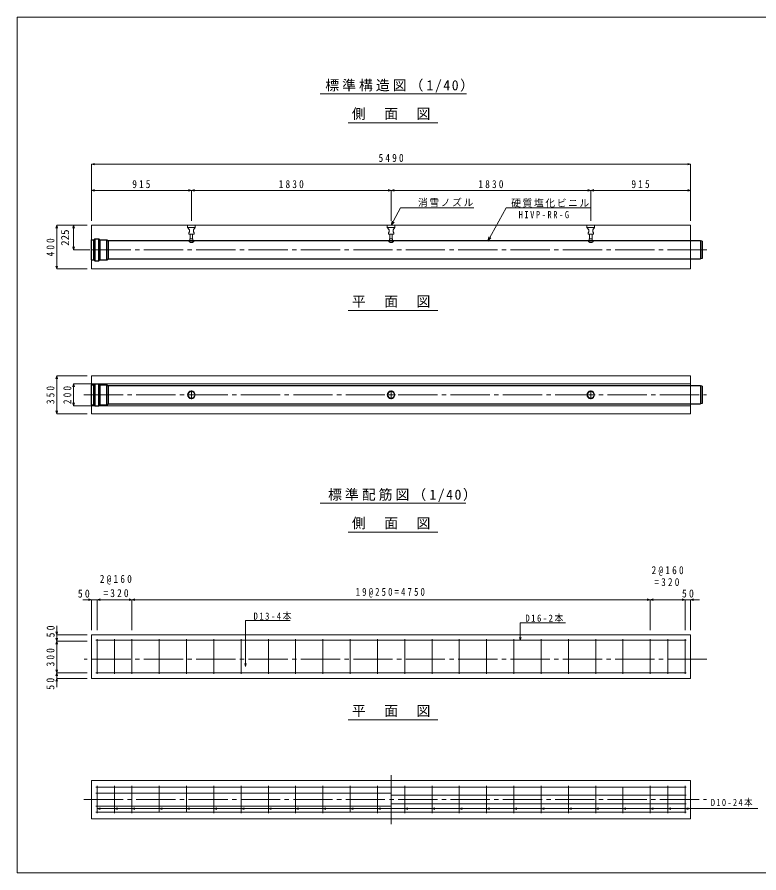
# Model space of a CAD drawing. Units: millimetres on the paper, enlarged 15 times, with parts at other scales. Extents: x -2100 to 2100, y -1470 to 1470.
# Drawn here: x -2100 to 449, y -1470 to 1470 of the extents above; entities that cross this region are included whole.
import ezdxf
from ezdxf.enums import TextEntityAlignment as Align

# ---------------------------------------------------------------- set-up
doc = ezdxf.new("R2010")
doc.units = ezdxf.units.MM
doc.header["$LTSCALE"] = 15
for name, pattern in [('CHAIN', [18.5, 12, -1.5, 3.5, -1.5]), ('CHAIN1', [8, 5, -1, 1, -1]), ('CHAIN2', [12, 9, -1, 1, -1])]:
    doc.linetypes.add(name, pattern=pattern)
for name, color, linetype, lineweight in [('0-0_図面枠', 7, 'Continuous', 18), ('1-0', 3, 'Continuous', 18), ('1-1_製品図', 3, 'Continuous', 18), ('1-3_鉄筋', 4, 'Continuous', 18), ('1-4_ノズル', 7, 'Continuous', 18), ('1-6_寸法', 4, 'Continuous', 18), ('1-A', 7, 'Continuous', 18), ('1-B', 7, 'Continuous', 18)]:
    doc.layers.add(name, color=color, linetype=linetype, lineweight=lineweight)
doc.layers.add('1-2_パイプ', color=4, linetype='Continuous')
doc.styles.add('ＭＳ ゴシック', font='')
doc.styles.get('ＭＳ ゴシック').set_extended_font_data('MS Gothic')

msp = doc.modelspace()

# ---------------------------------------------------------------- linework, layer by layer
at = {"layer": '0-0_図面枠', "color": 5}
msp.add_lwpolyline([(2100, 1470), (-2100, 1470), (-2100, -1470), (2100, -1470)], dxfattribs=at)
at = {"layer": '1-0'}
for p, q in [((-1058.13, 1206.28), (-555.9, 1206.28)), ((-961.77, 1107), (-654.49, 1107)), ((-961.77, 1107), (-654.49, 1107)), ((-961.77, 462.35), (-654.49, 462.35)), ((-1058.13, -200.13), (-558.13, -200.13)), ((-961.77, -299.4), (-654.49, -299.4))]:
    msp.add_line(p, q, dxfattribs=at)
at = {"layer": '1-1_製品図'}
for p, q in [((-1843.95, 754.72), (214.8, 754.72)), ((-1843.95, 754.72), (-1843.95, 604.72)), ((214.8, 604.72), (214.8, 754.72)), ((-1843.95, 604.72), (214.8, 604.72)), ((-1843.95, 238.01), (214.8, 238.01)), ((-1843.95, 238.01), (-1843.95, 106.76)), ((-1843.95, 209.88), (214.8, 209.88)), ((-1843.95, 134.88), (214.8, 134.88)), ((-1843.95, -651.69), (214.8, -651.69)), ((-1843.95, -651.69), (-1843.95, -801.69)), ((214.8, -801.69), (214.8, -651.69)), ((-1843.95, -801.69), (214.8, -801.69)), ((-961.77, -944.06), (-654.49, -944.06)), ((-1843.95, -1152.61), (214.8, -1152.61)), ((-1843.95, -1152.61), (-1843.95, -1283.86))]:
    msp.add_line(p, q, dxfattribs=at)
at = {"layer": '1-1_製品図', "color": 7, "linetype": 'CHAIN2'}
for p, q in [((270.54, 670.34), (-1869.8, 670.34)), ((-1870.63, 172.38), (269.72, 172.38)), ((270.54, -736.06), (-1869.8, -736.06)), ((-1870.63, -1218.23), (269.72, -1218.23))]:
    msp.add_line(p, q, dxfattribs=at)
at = {"layer": '1-1_製品図'}
for points in [[(-1843.95, 106.76), (214.8, 106.76), (214.8, 238.01)], [(-1843.95, -1283.86), (214.8, -1283.86), (214.8, -1152.61)]]:
    msp.add_lwpolyline(points, dxfattribs=at)
at = {"layer": '1-2_パイプ'}
for p, q in [((-1832.98, 708.41), (-1832.98, 632.28)), ((-1819.47, 632.28), (-1819.47, 708.41)), ((-1845.82, 704.81), (-1845.82, 635.88)), ((-1836.58, 635.88), (-1836.58, 704.81)), ((-1815.87, 704.81), (-1791.45, 704.81)), ((-1815.87, 704.81), (-1815.87, 635.88)), ((-1791.45, 704.81), (-1785.34, 701.28)), ((-1791.45, 635.88), (-1791.45, 704.81)), ((248.93, 701.28), (-1785.34, 701.28)), ((-1785.34, 639.41), (-1785.34, 701.28)), ((254.18, 699.87), (254.18, 640.81)), ((-1815.87, 635.88), (-1791.45, 635.88)), ((-1791.45, 635.88), (-1785.34, 639.41)), ((-1785.34, 639.41), (248.93, 639.41)), ((254.18, 640.81), (248.93, 639.41)), ((-1845.82, 206.85), (-1845.82, 137.92)), ((-1836.58, 137.92), (-1836.58, 206.85)), ((-1832.98, 210.45), (-1832.98, 134.32)), ((-1819.47, 134.32), (-1819.47, 210.45)), ((-1815.87, 206.85), (-1791.45, 206.85)), ((-1815.87, 206.85), (-1815.87, 137.92)), ((-1791.45, 206.85), (-1785.34, 203.32)), ((-1791.45, 137.92), (-1791.45, 206.85)), ((248.93, 203.32), (-1785.34, 203.32)), ((-1785.34, 141.45), (-1785.34, 203.32)), ((254.18, 201.91), (254.18, 142.85)), ((-1815.87, 137.92), (-1791.45, 137.92)), ((-1791.45, 137.92), (-1785.34, 141.45)), ((-1785.34, 141.45), (248.93, 141.45)), ((254.18, 142.85), (248.93, 141.45))]:
    msp.add_line(p, q, dxfattribs=at)
for points in [[(-1845.82, 704.81), (-1836.58, 704.81), (-1832.98, 708.41)], [(-1832.98, 708.41), (-1819.47, 708.41), (-1815.87, 704.81)], [(254.18, 699.87), (248.93, 701.28), (248.93, 639.41)], [(-1845.82, 635.88), (-1836.58, 635.88), (-1832.98, 632.28)], [(-1832.98, 632.28), (-1819.47, 632.28), (-1815.87, 635.88)], [(-1845.82, 206.85), (-1836.58, 206.85), (-1832.98, 210.45)], [(-1832.98, 210.45), (-1819.47, 210.45), (-1815.87, 206.85)], [(254.18, 201.91), (248.93, 203.32), (248.93, 141.45)], [(-1845.82, 137.92), (-1836.58, 137.92), (-1832.98, 134.32)], [(-1832.98, 134.32), (-1819.47, 134.32), (-1815.87, 137.92)]]:
    msp.add_lwpolyline(points, dxfattribs=at)
at = {"layer": '1-3_鉄筋'}
for p, q in [((-1843.95, 874.72), (-1833.81, 877.44)), ((-1843.95, 874.72), (-1588.01, 874.72)), ((-1843.95, 874.72), (-1833.81, 872)), ((-1500.82, 874.72), (-1510.97, 877.44)), ((-1500.82, 874.72), (-1510.97, 872)), ((-1500.82, 874.72), (-1490.68, 877.44)), ((-1500.82, 874.72), (-1490.68, 872)), ((-1500.82, 874.72), (-1500.82, 769.72)), ((-814.57, 874.72), (-824.72, 877.44)), ((-814.57, 874.72), (-824.72, 872)), ((-814.57, 874.72), (-804.43, 877.44)), ((-814.57, 874.72), (-804.43, 872)), ((-814.57, 874.72), (-814.57, 769.72)), ((-128.32, 874.72), (-138.47, 877.44)), ((-128.32, 874.72), (-138.47, 872)), ((-128.32, 874.72), (-118.18, 877.44)), ((-128.32, 874.72), (-118.18, 872)), ((-128.32, 874.72), (-128.32, 769.72)), ((214.8, 874.72), (204.66, 872)), ((-1963.95, 754.72), (-1966.67, 744.58)), ((-1963.95, 754.72), (-1961.23, 744.58)), ((-1963.95, 604.72), (-1963.95, 754.72)), ((-1963.95, 754.72), (-1858.95, 754.72)), ((-1905.84, 754.72), (-1908.56, 744.58)), ((-1905.84, 754.72), (-1903.13, 744.58)), ((-1905.84, 670.34), (-1905.84, 754.72)), ((-1905.84, 670.34), (-1908.56, 680.48)), ((-1905.84, 670.34), (-1903.13, 680.48)), ((-1905.84, 670.34), (-1849.5, 670.34)), ((-1963.95, 604.72), (-1966.67, 614.86)), ((-1963.95, 604.72), (-1961.23, 614.86)), ((-1963.95, 604.72), (-1858.95, 604.72)), ((-1963.95, -651.69), (-1966.67, -641.55)), ((-1963.95, -651.69), (-1963.95, -621.69)), ((-1963.95, -651.69), (-1961.23, -641.55)), ((-1963.95, -674.19), (-1963.95, -644.19)), ((-1963.95, -674.19), (-1966.67, -664.05)), ((-1963.95, -674.19), (-1966.67, -684.33)), ((-1963.95, -674.19), (-1963.95, -651.69)), ((-1963.95, -651.69), (-1858.95, -651.69)), ((-1963.95, -674.19), (-1858.95, -674.19)), ((-1963.95, -674.19), (-1963.95, -704.19)), ((-1963.95, -674.19), (-1961.23, -684.33)), ((-1963.95, -782.94), (-1963.95, -730.44)), ((-1963.95, -782.94), (-1966.67, -772.8)), ((-1963.95, -782.94), (-1966.67, -793.08)), ((-1963.95, -782.94), (-1961.23, -772.8)), ((-1963.95, -782.94), (-1858.95, -782.94)), ((-1963.95, -782.94), (-1961.23, -793.08)), ((-1963.95, -801.69), (-1966.67, -811.83)), ((-1963.95, -801.69), (-1963.95, -831.69)), ((-1963.95, -801.69), (-1961.23, -811.83)), ((-1963.95, -801.69), (-1858.95, -801.69))]:
    msp.add_line(p, q, dxfattribs=at)
at = {"layer": '1-3_鉄筋', "color": 2}
for p, q in [((-1828.95, -670.44), (199.8, -670.44)), ((-1825.2, -786.69), (-1825.2, -666.69)), ((-1765.2, -666.69), (-1765.2, -786.69)), ((-1705.2, -666.69), (-1705.2, -786.69)), ((-1611.45, -666.69), (-1611.45, -786.69)), ((-1517.7, -666.69), (-1517.7, -786.69)), ((-1423.95, -666.69), (-1423.95, -786.69)), ((-1330.2, -666.69), (-1330.2, -786.69)), ((-1236.45, -666.69), (-1236.45, -786.69)), ((-1142.7, -666.69), (-1142.7, -786.69)), ((-1048.95, -666.69), (-1048.95, -786.69)), ((-955.2, -666.69), (-955.2, -786.69)), ((-861.45, -666.69), (-861.45, -786.69)), ((-767.7, -666.69), (-767.7, -786.69)), ((-673.95, -666.69), (-673.95, -786.69)), ((-580.2, -666.69), (-580.2, -786.69)), ((-486.45, -666.69), (-486.45, -786.69)), ((-392.7, -666.69), (-392.7, -786.69)), ((-298.95, -666.69), (-298.95, -786.69)), ((-205.2, -666.69), (-205.2, -786.69)), ((-111.45, -666.69), (-111.45, -786.69)), ((-17.7, -666.69), (-17.7, -786.69)), ((76.05, -666.69), (76.05, -786.69)), ((136.05, -666.69), (136.05, -786.69)), ((196.05, -786.69), (196.05, -666.69)), ((-1828.95, -782.94), (199.8, -782.94)), ((-1828.95, -1175.11), (199.8, -1175.11)), ((-1825.2, -1265.11), (-1825.2, -1171.36)), ((-1765.2, -1171.36), (-1765.2, -1265.11)), ((-1705.2, -1171.36), (-1705.2, -1265.11)), ((-1611.45, -1171.36), (-1611.45, -1259.48)), ((-1517.7, -1171.36), (-1517.7, -1259.48)), ((-1423.95, -1171.36), (-1423.95, -1265.11)), ((-1330.2, -1171.36), (-1330.2, -1265.11)), ((-1236.45, -1171.36), (-1236.45, -1265.11)), ((-1142.7, -1171.36), (-1142.7, -1265.11)), ((-1048.95, -1171.36), (-1048.95, -1265.11)), ((-955.2, -1171.36), (-955.2, -1259.48)), ((-861.45, -1171.36), (-861.45, -1265.11)), ((-767.7, -1171.36), (-767.7, -1265.11)), ((-673.95, -1171.36), (-673.95, -1265.11)), ((-580.2, -1171.36), (-580.2, -1265.11)), ((-486.45, -1171.36), (-486.45, -1265.11)), ((-392.7, -1171.36), (-392.7, -1265.11)), ((-298.95, -1171.36), (-298.95, -1265.11)), ((-205.2, -1171.36), (-205.2, -1265.11)), ((-111.45, -1171.36), (-111.45, -1265.11)), ((-17.7, -1175.11), (-17.7, -1265.11)), ((76.05, -1171.36), (76.05, -1265.11)), ((136.05, -1171.36), (136.05, -1265.11)), ((196.05, -1265.11), (196.05, -1171.36)), ((-1828.95, -1195.73), (-814.57, -1195.73)), ((-814.57, -1203.23), (199.8, -1203.23)), ((-814.57, -1233.23), (199.8, -1233.23)), ((-1828.95, -1240.73), (-814.57, -1240.73)), ((-1828.95, -1261.36), (199.8, -1261.36))]:
    msp.add_line(p, q, dxfattribs=at)
at = {"layer": '1-3_鉄筋', "color": 7, "linetype": 'CHAIN'}
msp.add_line((-814.57, -1133.86), (-814.57, -1302.61), dxfattribs=at)
at = {"layer": '1-3_鉄筋'}
for points in [[(-1588.01, 874.72), (-1072.39, 874.72), (-556.76, 874.72), (-41.14, 874.72), (214.8, 874.72), (204.66, 877.44)], [(-1963.95, -760.44), (-1963.95, -674.19), (-1961.23, -664.05)], [(-1963.95, -805.44), (-1963.95, -782.94), (-1963.95, -812.94)]]:
    msp.add_lwpolyline(points, dxfattribs=at)
at = {"layer": '1-4_ノズル'}
for p, q in [((-1513.95, 747.22), (-1507.39, 739.72)), ((-1507.39, 732.22), (-1507.39, 739.72)), ((-1494.26, 739.72), (-1487.7, 747.22)), ((-1494.26, 732.22), (-1494.26, 739.72)), ((-1487.7, 747.22), (-1487.7, 754.72)), ((-827.7, 747.22), (-821.14, 739.72)), ((-821.14, 732.22), (-821.14, 739.72)), ((-808.01, 739.72), (-801.45, 747.22)), ((-808.01, 732.22), (-808.01, 739.72)), ((-801.45, 747.22), (-801.45, 754.72)), ((-141.45, 747.22), (-134.89, 739.72)), ((-134.89, 732.22), (-134.89, 739.72)), ((-121.76, 739.72), (-115.2, 747.22)), ((-121.76, 732.22), (-121.76, 739.72)), ((-115.2, 747.22), (-115.2, 754.72)), ((-1507.39, 732.22), (-1510.2, 728.47)), ((-1506.07, 708.78), (-1495.57, 708.78)), ((-1506.07, 708.78), (-1506.07, 702.41)), ((-1504.95, 708.78), (-1504.95, 724.72)), ((-1496.7, 724.72), (-1496.7, 708.78)), ((-1495.57, 708.78), (-1495.57, 702.41)), ((-1494.26, 732.22), (-1491.45, 728.47)), ((-1491.45, 724.72), (-1491.45, 728.47)), ((-821.14, 732.22), (-823.95, 728.47)), ((-819.82, 708.78), (-819.82, 702.41)), ((-818.7, 708.78), (-818.7, 724.72)), ((-810.45, 724.72), (-810.45, 708.78)), ((-808.01, 732.22), (-805.2, 728.47)), ((-805.2, 724.72), (-805.2, 728.47)), ((-134.89, 732.22), (-137.7, 728.47)), ((-133.57, 708.78), (-133.57, 702.41)), ((-132.45, 708.78), (-132.45, 724.72)), ((-124.2, 724.72), (-124.2, 708.78)), ((-121.76, 732.22), (-118.95, 728.47)), ((-118.95, 724.72), (-118.95, 728.47)), ((-1509.82, 702.41), (-1509.82, 701.28)), ((-1509.82, 702.41), (-1506.07, 702.41)), ((-1504.57, 695.66), (-1497.07, 695.66)), ((-1495.57, 702.41), (-1491.82, 702.41)), ((-1491.82, 702.41), (-1491.82, 701.28)), ((-823.57, 702.41), (-823.57, 701.28)), ((-823.57, 702.41), (-819.82, 702.41)), ((-818.32, 695.66), (-810.82, 695.66)), ((-809.32, 702.41), (-805.57, 702.41)), ((-805.57, 702.41), (-805.57, 701.28)), ((-137.32, 702.41), (-137.32, 701.28)), ((-137.32, 702.41), (-133.57, 702.41)), ((-132.07, 695.66), (-124.57, 695.66)), ((-123.07, 702.41), (-119.32, 702.41)), ((-119.32, 702.41), (-119.32, 701.28)), ((-1611.45, -1249.17), (-1601.31, -1246.45)), ((-1611.45, -1249.17), (-1601.31, -1251.89))]:
    msp.add_line(p, q, dxfattribs=at)
at = {"layer": '1-4_ノズル', "color": 4, "linetype": 'CHAIN1'}
for p, q in [((-1500.82, 157.38), (-1500.82, 187.38)), ((-814.57, 157.38), (-814.57, 187.38)), ((-128.32, 157.38), (-128.32, 187.38)), ((-1515.82, 172.38), (-1485.82, 172.38)), ((-829.57, 172.38), (-799.57, 172.38)), ((-143.32, 172.38), (-113.32, 172.38))]:
    msp.add_line(p, q, dxfattribs=at)
at = {"layer": '1-4_ノズル'}
for points in [[(-1487.7, 747.22), (-1513.95, 747.22), (-1513.95, 754.72)], [(-801.45, 747.22), (-827.7, 747.22), (-827.7, 754.72)], [(-115.2, 747.22), (-141.45, 747.22), (-141.45, 754.72)], [(-1491.45, 724.72), (-1510.2, 724.72), (-1510.2, 728.47)], [(-805.2, 724.72), (-823.95, 724.72), (-823.95, 728.47)], [(-819.82, 708.78), (-809.32, 708.78), (-809.32, 702.41)], [(-118.95, 724.72), (-137.7, 724.72), (-137.7, 728.47)], [(-133.57, 708.78), (-123.07, 708.78), (-123.07, 702.41)]]:
    msp.add_lwpolyline(points, dxfattribs=at)
for centre, radius in [((-1500.82, 172.38), 13.12), ((-1500.82, 172.38), 11.06), ((-814.57, 172.38), 13.12), ((-814.57, 172.38), 11.06), ((-128.32, 172.38), 13.12), ((-128.32, 172.38), 11.06)]:
    msp.add_circle(centre, radius, dxfattribs=at)
for centre, radius, start, end in [((-1500.82, 707.04), 10.12, 207.26604, 332.73396), ((-1500.82, 704.42), 9.53, 199.21912, 246.83101), ((-1500.82, 711.06), 10.12, 238.76707, 301.23293), ((-1500.82, 704.42), 9.53, 293.16899, 340.78088), ((-814.57, 707.04), 10.12, 207.26604, 332.73396), ((-814.57, 704.42), 9.53, 199.21912, 246.83101), ((-814.57, 711.06), 10.12, 238.76707, 301.23293), ((-814.57, 704.42), 9.53, 293.16899, 340.78088), ((-128.32, 707.04), 10.12, 207.26604, 332.73396), ((-128.32, 704.42), 9.53, 199.21912, 246.83101), ((-128.32, 711.06), 10.12, 238.76707, 301.23293), ((-128.32, 704.42), 9.53, 293.16899, 340.78088)]:
    msp.add_arc(centre, radius, start, end, dxfattribs=at)
at = {"layer": '1-6_寸法'}
for p, q in [((-1843.95, 964.72), (-1833.81, 967.44)), ((-1843.95, 964.72), (214.8, 964.72)), ((-1843.95, 964.72), (-1833.81, 962)), ((-1843.95, 964.72), (-1843.95, 874.72)), ((214.8, 964.72), (204.66, 967.44)), ((214.8, 964.72), (204.66, 962)), ((214.8, 964.72), (214.8, 874.72)), ((-1843.95, 874.72), (-1843.95, 769.72)), ((214.8, 874.72), (214.8, 769.72)), ((-1963.95, 238.01), (-1966.67, 227.87)), ((-1963.95, 106.76), (-1963.95, 238.01)), ((-1963.95, 238.01), (-1961.23, 227.87)), ((-1963.95, 238.01), (-1858.95, 238.01)), ((-1905.84, 209.88), (-1908.56, 199.74)), ((-1905.84, 134.88), (-1905.84, 209.88)), ((-1905.84, 209.88), (-1903.13, 199.74)), ((-1905.84, 209.88), (-1846.27, 209.88)), ((-1905.84, 134.88), (-1908.56, 145.03)), ((-1905.84, 134.88), (-1903.13, 145.03)), ((-1905.84, 134.88), (-1846.27, 134.88)), ((-1963.95, 106.76), (-1966.67, 116.9)), ((-1963.95, 106.76), (-1961.23, 116.9)), ((-1963.95, 106.76), (-1858.95, 106.76)), ((-1843.95, -531.69), (-1854.09, -528.97)), ((-1825.2, -531.69), (-1815.06, -528.97)), ((-1825.2, -531.69), (-1815.06, -528.97)), ((-1705.2, -531.69), (-1715.34, -528.97)), ((-1705.2, -531.69), (-1695.06, -528.97)), ((76.05, -531.69), (65.91, -528.97)), ((76.05, -531.69), (86.19, -528.97)), ((196.05, -531.69), (185.91, -528.97)), ((196.05, -531.69), (185.91, -528.97)), ((214.8, -531.69), (224.94, -528.97)), ((-1843.95, -531.69), (-1873.95, -531.69)), ((-1843.95, -531.69), (-1854.09, -534.41)), ((-1843.95, -531.69), (-1825.2, -531.69)), ((-1843.95, -531.69), (-1843.95, -636.69)), ((-1825.2, -531.69), (-1795.2, -531.69)), ((-1825.2, -531.69), (-1815.06, -534.41)), ((-1825.2, -531.69), (-1825.2, -636.69)), ((-1825.2, -531.69), (-1705.2, -531.69)), ((-1825.2, -531.69), (-1815.06, -534.41)), ((-1705.2, -531.69), (-1715.34, -534.41)), ((-1705.2, -531.69), (-1705.2, -636.69)), ((-1705.2, -531.69), (76.05, -531.69)), ((-1705.2, -531.69), (-1695.06, -534.41)), ((76.05, -531.69), (65.91, -534.41)), ((76.05, -531.69), (76.05, -636.69)), ((76.05, -531.69), (196.05, -531.69)), ((76.05, -531.69), (86.19, -534.41)), ((196.05, -531.69), (166.05, -531.69)), ((196.05, -531.69), (185.91, -534.41)), ((196.05, -531.69), (185.91, -534.41)), ((196.05, -531.69), (196.05, -636.69)), ((196.05, -531.69), (214.8, -531.69)), ((214.8, -531.69), (244.8, -531.69)), ((214.8, -531.69), (224.94, -534.41)), ((214.8, -531.69), (214.8, -636.69))]:
    msp.add_line(p, q, dxfattribs=at)
at = {"layer": '1-A'}
for p, q in [((-814.57, 754.72), (-781.82, 815.01)), ((-781.82, 815.01), (-530.15, 815.01)), ((-814.57, 754.72), (-811.07, 769.3)), ((-814.57, 754.72), (-804.24, 765.6)), ((-481.92, 700.34), (-478.42, 714.93)), ((-481.92, 700.34), (-471.59, 711.22))]:
    msp.add_line(p, q, dxfattribs=at)
msp.add_lwpolyline([(-481.92, 700.34), (-419.62, 815.01), (-131, 815.01)], dxfattribs=at)
at = {"layer": '1-B'}
for p, q in [((-1315.07, -603.49), (-1162.09, -603.49)), ((-370.88, -610.6), (-214.9, -610.6)), ((-370.88, -610.6), (-370.88, -671.04)), ((-370.88, -671.04), (-373.6, -660.9)), ((-370.88, -671.04), (-368.17, -660.9)), ((-1315.07, -760.44), (-1312.36, -750.3)), ((-1825.2, -1249.17), (-1815.06, -1246.45)), ((-1825.2, -1249.17), (-1815.06, -1251.89)), ((-1825.2, -1249.17), (445.89, -1249.17)), ((-1765.2, -1249.17), (-1755.06, -1246.45)), ((-1765.2, -1249.17), (-1755.06, -1251.89)), ((-1705.2, -1249.17), (-1695.06, -1246.45)), ((-1705.2, -1249.17), (-1695.06, -1251.89)), ((-1517.7, -1249.17), (-1507.56, -1246.45)), ((-1517.7, -1249.17), (-1507.56, -1251.89)), ((-1423.95, -1249.17), (-1413.81, -1246.45)), ((-1423.95, -1249.17), (-1413.81, -1251.89)), ((-1330.2, -1249.17), (-1320.06, -1246.45)), ((-1330.2, -1249.17), (-1320.06, -1251.89)), ((-1236.45, -1249.17), (-1226.31, -1246.45)), ((-1236.45, -1249.17), (-1226.31, -1251.89)), ((-1142.7, -1249.17), (-1132.56, -1246.45)), ((-1142.7, -1249.17), (-1132.56, -1251.89)), ((-1048.95, -1249.17), (-1038.81, -1246.45)), ((-1048.95, -1249.17), (-1038.81, -1251.89)), ((-955.2, -1249.17), (-945.06, -1246.45)), ((-955.2, -1249.17), (-945.06, -1251.89)), ((-861.45, -1249.17), (-851.31, -1246.45)), ((-861.45, -1249.17), (-851.31, -1251.89)), ((-767.7, -1249.17), (-757.56, -1246.45)), ((-767.7, -1249.17), (-757.56, -1251.89)), ((-673.95, -1249.17), (-663.81, -1246.45)), ((-673.95, -1249.17), (-663.81, -1251.89)), ((-580.2, -1249.17), (-570.06, -1246.45)), ((-580.2, -1249.17), (-570.06, -1251.89)), ((-486.45, -1249.17), (-476.31, -1246.45)), ((-486.45, -1249.17), (-476.31, -1251.89)), ((-392.7, -1249.17), (-382.56, -1246.45)), ((-392.7, -1249.17), (-382.56, -1251.89)), ((-298.95, -1249.17), (-288.81, -1246.45)), ((-298.95, -1249.17), (-288.81, -1251.89)), ((-205.2, -1249.17), (-195.06, -1246.45)), ((-205.2, -1249.17), (-195.06, -1251.89)), ((-111.45, -1249.17), (-101.31, -1246.45)), ((-111.45, -1249.17), (-101.31, -1251.89)), ((-17.7, -1249.17), (-7.56, -1246.45)), ((-17.7, -1249.17), (-7.56, -1251.89)), ((76.05, -1249.17), (86.19, -1246.45)), ((76.05, -1249.17), (86.19, -1251.89)), ((136.05, -1249.17), (146.19, -1246.45)), ((136.05, -1249.17), (146.19, -1251.89)), ((196.05, -1249.17), (206.19, -1246.45)), ((196.05, -1249.17), (206.19, -1251.89))]:
    msp.add_line(p, q, dxfattribs=at)
msp.add_lwpolyline([(-1315.07, -603.49), (-1315.07, -760.44), (-1317.79, -750.3)], dxfattribs=at)

# ---------------------------------------------------------------- texts
at = {"layer": '1-0', "color": 7, "char_height": 34.84, "attachment_point": 7, "style": 'ＭＳ ゴシック'}
for s, insert in [('\\T1.22;標準構造図（1/40）', (-1040.95, 1210.03)), ('\\T1.17;側\u3000面\u3000図', (-949.53, 1116.86)), ('\\T1.17;平\u3000面\u3000図', (-949.53, 472.2)), ('\\T1.22;標準配筋図（1/40）', (-1031.31, -196.38)), ('\\T1.17;側\u3000面\u3000図', (-949.53, -289.55))]:
    msp.add_mtext(s, dxfattribs=dict(at, insert=insert))
at = {"layer": '1-3_鉄筋', "style": 'ＭＳ ゴシック'}
msp.add_text('225', height=27.49, rotation=90, dxfattribs=at).set_placement((-1913.34, 684.41), align=Align.BOTTOM_LEFT)
at = {"layer": '1-3_鉄筋', "char_height": 27.49, "attachment_point": 7, "style": 'ＭＳ ゴシック'}
for s, insert in [('\\T1.46;\\W0.85;915', (-1704.26, 882.22)), ('\\T1.47;\\W0.85;1830', (-1200.82, 882.22)), ('\\T1.47;\\W0.85;1830', (-514.57, 882.22)), ('\\T1.46;\\W0.85;915', (11.36, 882.22))]:
    msp.add_mtext(s, dxfattribs=dict(at, insert=insert))
at = {"layer": '1-3_鉄筋', "char_height": 27.49, "attachment_point": 7, "rotation": 90, "style": 'ＭＳ ゴシック'}
for s, insert in [('\\T1.46;\\W0.85;400', (-1971.45, 647.84)), ('\\T1.44;\\W0.9;50', (-1970.82, -661.06)), ('\\T1.46;\\W0.85;300', (-1971.45, -760.44)), ('\\T1.44;\\W0.9;50', (-1971.65, -840.8))]:
    msp.add_mtext(s, dxfattribs=dict(at, insert=insert))
at = {"layer": '1-6_寸法', "char_height": 27.49, "attachment_point": 7, "style": 'ＭＳ ゴシック'}
for s, insert in [('\\T1.47;\\W0.85;5490', (-857.7, 972.22)), ('\\T1.48;\\W0.85;2@160', (80.66, -449.62)), ('\\T1.48;\\W0.85;2@160', (-1815.83, -479.64)), ('\\T1.47;\\W0.85;=320', (90.11, -485.02)), ('\\T1.44;\\W0.9;50', (-1891.33, -524.6)), ('\\T1.47;\\W0.85;=320', (-1803.1, -522.9)), ('\\T1.49;\\W0.8;19@250=4750', (-936.45, -524.19)), ('\\T1.44;\\W0.9;50', (184.8, -524.19))]:
    msp.add_mtext(s, dxfattribs=dict(at, insert=insert))
at = {"layer": '1-6_寸法', "char_height": 27.49, "attachment_point": 7, "rotation": 90, "style": 'ＭＳ ゴシック'}
for s, insert in [('\\T1.46;\\W0.85;350', (-1971.45, 140.51)), ('\\T1.46;\\W0.85;200', (-1913.34, 140.51))]:
    msp.add_mtext(s, dxfattribs=dict(at, insert=insert))
at = {"layer": '1-A', "char_height": 24.51, "attachment_point": 7, "style": 'ＭＳ ゴシック'}
for s, insert in [('\\T1.17;消雪ノズル', (-722.09, 818.04)), ('\\T1.17;硬質塩化ビニル', (-401.89, 816.07)), ('\\T1.4;\\W0.85;HIVP-RR-G', (-376.3, 778.74))]:
    msp.add_mtext(s, dxfattribs=dict(at, insert=insert))
at = {"layer": '1-B', "attachment_point": 7, "style": 'ＭＳ ゴシック'}
for s, insert, char_height in [('\\T1.33;\\W0.9;D13-4本', (-1287.61, -602.85), 24.51), ('\\T1.33;\\W0.9;D16-2本', (-353.18, -609.8), 24.51), ('\\T1.17;平\u3000面\u3000図', (-949.53, -934.2), 34.84), ('\\T1.34;\\W0.85;D10-24本', (284.35, -1242.97), 24.51)]:
    msp.add_mtext(s, dxfattribs=dict(at, insert=insert, char_height=char_height))

doc.saveas('drawing.dxf')
